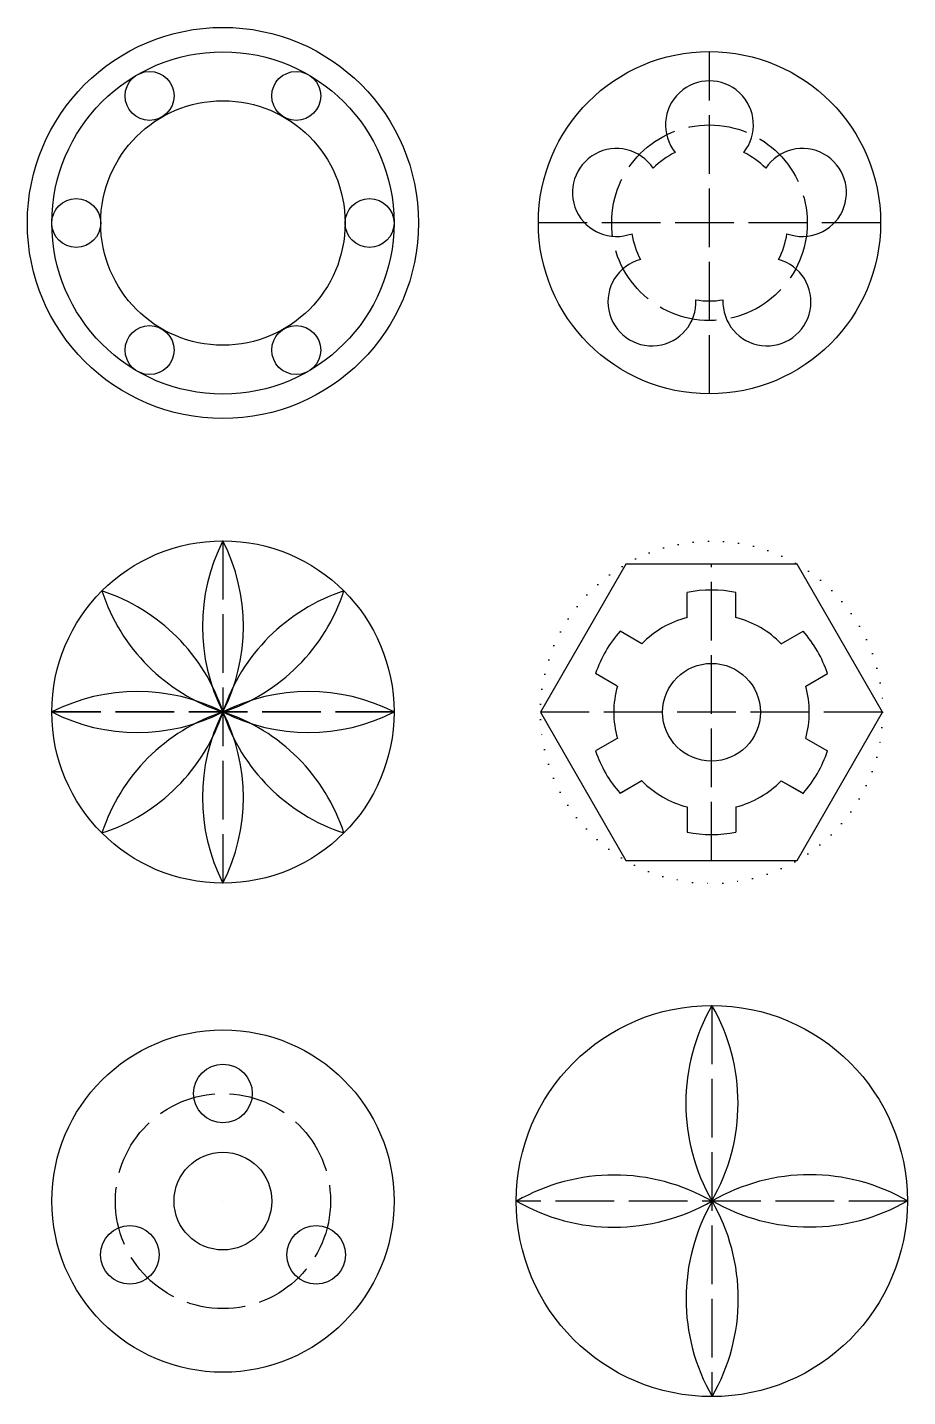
# Model space of a CAD drawing. Header units: millimetres. Extents: x 2897 to 3077, y 1726 to 2006.
import ezdxf

# ---------------------------------------------------------------- set-up
doc = ezdxf.new("R2010")
doc.units = ezdxf.units.MM
doc.linetypes.add('ACAD_ISO02W100', pattern=[15, 12, -3])
doc.linetypes.add('ACAD_ISO07W100', pattern=[3, 0, -3])

# ---------------------------------------------------------------- blocks, each defined once
blk = doc.blocks.new('*U49')
blk.add_circle((0, 0), 5)
blk = doc.blocks.new('*U51')
at = {"color": 0, "linetype": 'ByBlock', "lineweight": -2, "transparency": 16777216}
for p, rotation in [((2784.73, 1675.83), 299.9999999999999), ((2814.73, 1675.83), 240), ((2829.73, 1649.84), 180), ((2784.73, 1623.86), 59.99999999999999), ((2814.73, 1623.86), 120)]:
    blk.add_blockref('*U49', p, dxfattribs=dict(at, rotation=rotation))
blk.add_blockref('*U49', (2769.73, 1649.84), dxfattribs=at)
blk = doc.blocks.new('*U52')
for centre, start, end in [((0, -34.44), 63.0608, 116.9392), ((0, 34.44), 243.0608, 296.9392)]:
    blk.add_arc(centre, 38.63, start, end)
blk = doc.blocks.new('*U53')
at = {"color": 0, "linetype": 'ByBlock', "lineweight": -2, "transparency": 16777216}
for p, rotation in [((2900, 1567.5), 90), ((2887.63, 1562.37), 135), ((2912.37, 1562.37), 45), ((2882.5, 1550), 180), ((2887.63, 1537.63), 225), ((2912.37, 1537.63), 315), ((2900, 1532.5), 270)]:
    blk.add_blockref('*U52', p, dxfattribs=dict(at, rotation=rotation))
blk.add_blockref('*U52', (2917.5, 1550), dxfattribs=at)
blk = doc.blocks.new('*U54')
for centre, start, end in [((34.66, 0.02), 150.0404, 210.0404), ((-34.66, 0.02), 329.9596, 29.9596)]:
    blk.add_arc(centre, 40, start, end)
blk = doc.blocks.new('*U55')
at = {"color": 0, "linetype": 'ByBlock', "lineweight": -2, "transparency": 16777216}
blk.add_blockref('*U54', (3000.03, 1470), dxfattribs=at)
for p, rotation in [((2980.05, 1449.97), 90.00000000000001), ((3020.05, 1450.03), 270), ((3000.08, 1430), 180)]:
    blk.add_blockref('*U54', p, dxfattribs=dict(at, rotation=rotation))
blk = doc.blocks.new('*U56')
blk.add_circle((0, 0), 6)
blk = doc.blocks.new('*U57')
at = {"color": 0, "linetype": 'ByBlock', "lineweight": -2, "transparency": 16777216}
blk.add_blockref('*U56', (2900.01, 1471.98), dxfattribs=at)
for p, rotation in [((2880.96, 1438.98), 120), ((2919.06, 1438.98), 240)]:
    blk.add_blockref('*U56', p, dxfattribs=dict(at, rotation=rotation))
blk = doc.blocks.new('*U58')
for p, q in [((0, 43.86), (0, 48.99)), ((10, 43.86), (10, 48.99)), ((0, 5.13), (0, 0)), ((10, 5.13), (10, 0))]:
    blk.add_line(p, q)
blk = doc.blocks.new('*U59')
at = {"color": 0, "linetype": 'ByBlock', "lineweight": -2, "transparency": 16777216}
blk.add_blockref('*U58', (2994.94, 1525.45), dxfattribs=at)
for p, rotation in [((3004.94, 1574.44), 180), ((3018.66, 1533.36), 59.99999999999999), ((3023.66, 1557.86), 120), ((2981.23, 1566.52), 239.9999999999999), ((2976.23, 1542.02), 299.9999999999999)]:
    blk.add_blockref('*U58', p, dxfattribs=dict(at, rotation=rotation))

msp = doc.modelspace()

# ---------------------------------------------------------------- linework, layer by layer
at = {"linetype": 'ACAD_ISO02W100'}
for p, q in [((3036.63, 1931.34), (3036.63, 2001.34)), ((3071.63, 1966.34), (3001.63, 1966.34)), ((2937.11, 1901.29), (2937.11, 1831.29)), ((3037.06, 1835.92), (3037.06, 1896.54)), ((2972.11, 1866.29), (2902.11, 1866.29)), ((2972.11, 1866.23), (2902.11, 1866.23)), ((3072.06, 1866.23), (3002.06, 1866.23)), ((3037.14, 1806.28), (3037.14, 1726.38)), ((3077.11, 1766.28), (2997.21, 1766.28))]:
    msp.add_line(p, q, dxfattribs=at)
msp.add_line((2937.12, 1766.27), (2937.12, 1766.27))
msp.add_lwpolyline([(3019.56, 1896.54), (3002.06, 1866.23), (3019.56, 1835.92), (3054.56, 1835.92), (3072.06, 1866.23), (3054.56, 1896.54)], close=True)
for centre, radius in [((2937.11, 1966.29), 40), ((2937.11, 1966.29), 35), ((3036.63, 1966.34), 35), ((2937.11, 1966.29), 25), ((2937.11, 1866.29), 35), ((3037.06, 1866.23), 10), ((3037.11, 1766.28), 40), ((2937.12, 1766.27), 35), ((2937.12, 1766.27), 10)]:
    msp.add_circle(centre, radius)
for centre, radius in [((3036.63, 1966.34), 20), ((2937.12, 1766.27), 22)]:
    msp.add_circle(centre, radius, dxfattribs=at)
at = {"linetype": 'ACAD_ISO07W100'}
msp.add_circle((3037.06, 1866.23), 35, dxfattribs=at)
for centre, radius, start, end in [((3036.63, 1986.34), 9, 321.3178, 218.6822), ((3017.61, 1972.52), 9, 33.3178, 290.6822), ((3036.63, 1966.34), 16, 116.0466, 135.9534), ((3036.63, 1966.34), 16, 44.0466, 63.9534), ((3055.65, 1972.52), 9, 249.3178, 146.6822), ((3036.63, 1966.34), 16, 188.0466, 207.9534), ((3036.63, 1966.34), 16, 332.0466, 351.9534), ((3024.87, 1950.16), 9, 105.3178, 2.6822), ((3048.39, 1950.16), 9, 177.3178, 74.6822), ((3036.63, 1966.34), 16, 260.0466, 279.9534), ((3037.06, 1866.23), 25, 78.463, 101.537), ((3037.06, 1866.23), 20, 104.4775, 135.5225), ((3037.06, 1866.23), 20, 44.4775, 75.5225), ((3037.06, 1866.23), 25, 138.463, 161.537), ((3037.06, 1866.23), 25, 18.463, 41.537), ((3037.06, 1866.23), 20, 164.4775, 195.5225), ((3037.06, 1866.23), 20, 344.4775, 15.5225), ((3037.06, 1866.23), 25, 198.463, 221.537), ((3037.06, 1866.23), 25, 318.463, 341.537), ((3037.06, 1866.23), 20, 224.4775, 255.5225), ((3037.06, 1866.23), 20, 284.4775, 315.5225), ((3037.06, 1866.23), 25, 258.463, 281.537)]:
    msp.add_arc(centre, radius, start, end)

# ---------------------------------------------------------------- block references
for name, p in [('*U51', (137.38, 316.44)), ('*U53', (37.11, 316.29)), ('*U59', (37.11, 316.29)), ('*U55', (37.11, 316.29)), ('*U57', (37.11, 316.29))]:
    msp.add_blockref(name, p)

doc.saveas('drawing.dxf')
